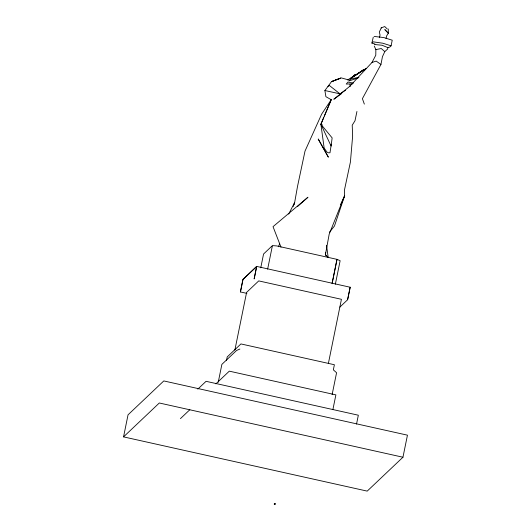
<?xml version="1.0" encoding="UTF-8"?>
<svg xmlns="http://www.w3.org/2000/svg" width="531" height="531" viewBox="0 0 531 531"><rect width="100%" height="100%" fill="white"/><g stroke="black" fill="none" stroke-linecap="round" stroke-linejoin="round"><path stroke-width="0.8" d="M325.443 252.238L325.443 254.621L326.147 255.975M374.275 46.104L375.862 49.602L375.782 55.211L371.992 62.472L349.796 86.287L333.833 99.244L341.805 93.463M331.271 144.432L329.977 152.775L328.204 152.782L326.837 151.932L324.156 148.056L320.897 124.261L331.244 99.682L321.673 114.092L305.013 151.083L297.533 186.335L294.34 204.249M364.346 104.109L362.401 98.666L380.946 64.463L382.446 56.691L384.796 51.593L387.603 49.078L387.895 47.637L389.781 47.06L391.088 45.825L392.23 40.203L383.946 37.595L374.143 36.42M246.882 293.384L240.437 291.944L242.939 279.412L256.652 266.416L254.15 278.948L256.699 266.416L350.195 287.238L347.606 299.75L339.853 307.097M123.55 436.88L128.044 414.817L163.794 380.933L407.45 435.168L402.956 457.231L367.206 491.115L123.55 436.88L159.307 402.996L402.956 457.231M218.254 382.201L221.878 364.379L236.554 350.473L239.886 349.046M226.471 360.582L227.215 356.925L240.928 343.929L334.384 364.731L333.342 369.848L336.574 372.735L332.121 394.606M240.437 291.944L242.979 279.425L256.738 266.436M234.875 350.062L246.603 292.395L258.736 280.899L341.433 299.305L328.377 363.469M260.754 267.81L263.562 254.004L271.991 246.019M267.637 269.151L272.423 245.607L276.618 245.913L337.019 259.36L340.145 260.681L335.353 284.224M274.786 504.291L274.945 503.534L274.388 503.468L274.235 504.224L275.184 504.45L275.337 503.693L274.945 503.534M374.906 44.027L371.899 43.077L373.247 37.263M379.492 37.701L380.037 35.039L379.346 31.926L381.53 27.486M332.214 282.897L336.999 259.354L332.067 283.713M386.044 38.637L386.588 35.982L388.347 33.214L388.267 28.986M347.606 299.75L350.161 287.218M332.95 409.301L335.884 394.878L229.306 371.156L215.911 383.853M356.533 424.09L358.339 415.215L206.061 381.318L197.831 389.117M356.938 111.483L355.007 120.749L352.226 125.183L352.63 136.135L350.414 162.028L344.38 190.39L344.632 195.733L334.464 226.02L329.459 232.213M293.231 206.473L294.566 202.636L288.678 214.086M323.718 117.557L320.897 124.261L331.105 146.071L332.14 137.887L320.897 124.261L322.383 124.938M324.348 116.063L331.244 99.682M278.37 246.742L279.671 243.802M340.524 204.614L344.632 195.733L329.167 234.271L325.443 254.621L328.331 257.575M331.344 99.762L325.895 96.695L324.886 90.529L331.523 81.621L341.128 77.871L348.86 79.982M351.768 77.314L351.15 77.977L366.105 68.552L352.139 77.34L363.768 69.601L351.257 78.137L352.053 77.168L347.632 79.949M180.434 418.634L189.839 409.713M371.899 43.077L373.207 41.843L382.805 43.217L391.088 45.825M350.54 78.88L355.146 74.539L350.553 78.721M297.526 206.566L307.96 197.233L273.027 226.664L281.012 247.22M327.952 86.44L329.253 85.398L339.979 93.841L345.528 90.263M381.039 27.951L384.716 26.55L387.265 28.966M371.992 62.472L376.174 61.092L380.946 64.463M358.146 77.971L348.887 80.971L350.467 79.112L358.929 77.241M375.862 49.602L381.265 48.533L384.796 51.593M352.611 83.858L346.219 84.057L347.944 82.066L353.454 83.128M374.594 44.511L382.061 45.241L387.895 47.637M324.886 90.529L339.979 93.841M326.538 245.289L328.178 257.469M349.975 84.316L350.168 86.467M339.355 78.634L331.523 81.621L340.703 78.176L339.355 78.634M384.915 29.69L388.347 33.214L384.915 29.69M328.291 157.05L318.261 139.109L328.291 157.05"/></g></svg>
